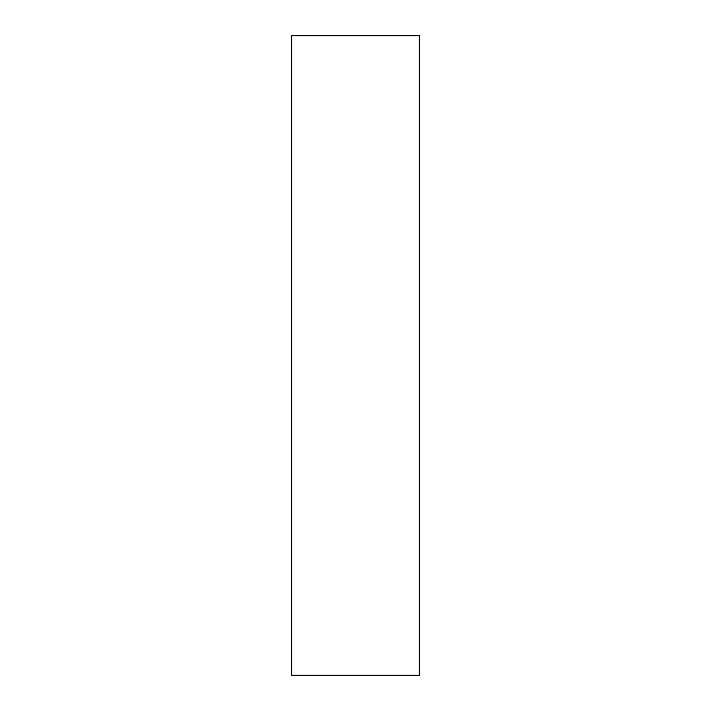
<?xml version="1.0" encoding="UTF-8"?>
<svg xmlns="http://www.w3.org/2000/svg" width="711" height="711" viewBox="0 0 711 711"><rect width="100%" height="100%" fill="white"/><g stroke="black" fill="none" stroke-linecap="round" stroke-linejoin="round"><path stroke-width="1.07" d="M419.49 35.55L291.51 35.55L291.51 675.45L419.49 675.45L419.49 35.55"/></g></svg>
